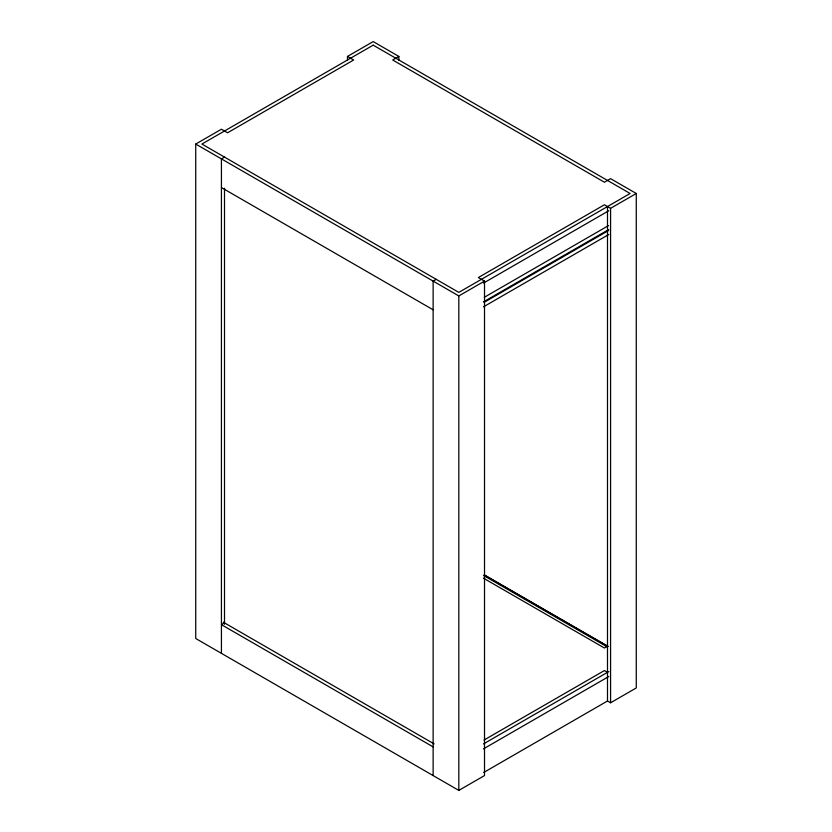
<?xml version="1.0" encoding="UTF-8"?>
<svg xmlns="http://www.w3.org/2000/svg" width="832" height="832" viewBox="0 0 832 832"><rect width="100%" height="100%" fill="white"/><g stroke="black" fill="none" stroke-linecap="round" stroke-linejoin="round"><path stroke-width="1.25" d="M483.683 772.491L607.495 701.002L610.574 702.78L636.272 687.95L636.272 193.492L610.574 208.333L604.417 204.766L478.348 277.555L484.515 281.112L484.515 775.57L458.817 790.4L195.728 638.508L195.728 144.05L221.426 129.22L227.583 132.777L353.652 59.998L347.485 56.43L347.485 60.33M347.485 56.43L373.183 41.6L398.871 56.43L398.871 60.33M224.505 157.102L221.426 158.881L221.426 653.338M398.871 56.43L392.704 59.998L604.417 182.218L610.574 178.662L636.272 193.492M436.207 279.334L433.129 281.112L433.129 775.57M195.728 144.05L458.817 295.942L484.515 281.112M483.454 283.109L608.837 210.714M484.318 297.294L608.587 225.555M483.454 301.902L608.837 229.507M484.318 302.245L608.587 230.495M483.454 306.842L608.837 234.458M224.505 622.877L221.426 624.666L433.129 746.886M607.495 646.214L604.417 648.003L483.434 578.157M483.974 740.074L604.417 670.55L607.495 672.329M483.454 743.943L608.837 671.549M483.454 748.883L608.837 676.499M221.426 187.564L433.129 309.785M484.359 574.933L608.192 646.433M484.255 575.068L607.662 646.318M483.496 575.432L607.339 646.932M223.215 622.138L434.138 743.912M610.574 208.333L610.574 702.78M607.495 206.544L607.495 701.002M458.817 295.942L458.817 790.4M224.505 188.25L224.505 624.302M373.183 45.157L201.895 144.05L458.817 292.386L630.105 193.492L373.183 45.157"/></g></svg>
